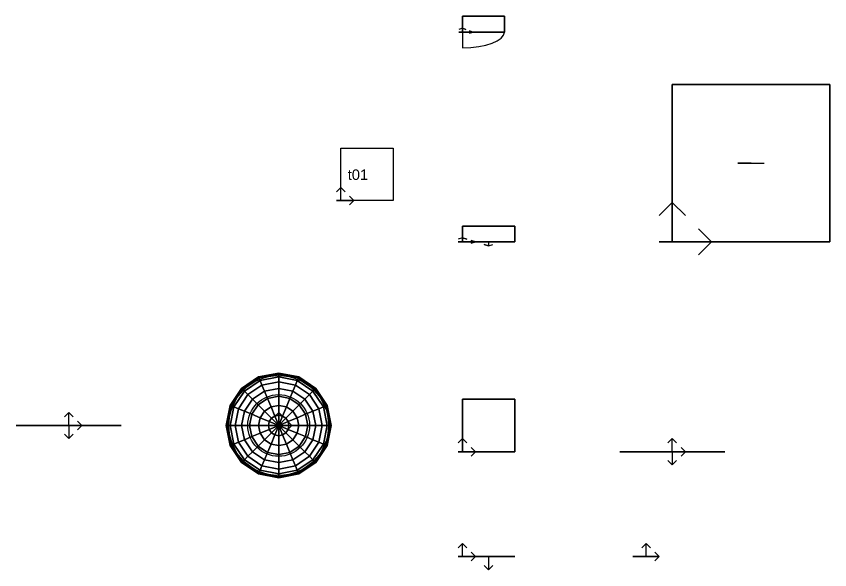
# Model space of a CAD drawing. Header units: millimetres. Extents: x -9.5 to 7, y -13 to 8.3.
# Drawn here: x -8.5 to 7, y -2.25 to 8.3 of the extents above; entities that cross this region are included whole.
import ezdxf
from ezdxf.enums import TextEntityAlignment as Align

# ---------------------------------------------------------------- set-up
doc = ezdxf.new("R2010")
doc.units = ezdxf.units.MM
for name, color, linetype in [('3D', 7, 'Continuous'), ('meshes', 2, 'Continuous'), ('vectors', 7, 'Continuous')]:
    doc.layers.add(name, color=color, linetype=linetype)
doc.styles.get("Standard").update_dxf_attribs({"font": 'arial.ttf'})

# ---------------------------------------------------------------- blocks, each defined once
blk = doc.blocks.new('a-box')
blk.add_lwpolyline([(0, 0), (0, 1), (1, 1), (1, 0)], close=True)
at = {"layer": 'meshes'}
for points in [[(1, 0), (0, 0), (0, 1), (1, 1)], [(1, 0, 1), (0, 0, 1), (0, 1, 1), (1, 1, 1)], [(0, 0), (0, 1), (0, 1, 1), (0, 0, 1)], [(0, 1), (1, 1), (1, 1, 1), (0, 1, 1)], [(1, 1), (1, 0), (1, 0, 1), (1, 1, 1)], [(1, 0), (0, 0), (0, 0, 1), (1, 0, 1)]]:
    blk.add_3dface(points, dxfattribs=at)
at = {"layer": 'vectors', "color": 3, "extrusion": (1.22465e-16, -4.74705e-15, -1)}
blk.add_lwpolyline([(0, 0), (0, 0.25), (-0.083, 0.167), (0, 0.25), (0.083, 0.167)], dxfattribs=at)
at = {"layer": 'vectors', "color": 5, "extrusion": (0, -1, 6.12323e-17)}
blk.add_lwpolyline([(0, 0), (0, 0.25), (-0.083, 0.167), (0, 0.25), (0.083, 0.167)], dxfattribs=at)
at = {"layer": 'vectors', "color": 1, "extrusion": (0, -1.22465e-16, -1)}
blk.add_lwpolyline([(0, 0), (-0.25, 0), (-0.167, -0.083), (-0.25, 0), (-0.167, 0.083)], dxfattribs=at)
at = {"flags": 1}
for tag, p in [('segments-height', (1.256, 0.689)), ('segments-depth', (1.256, 0.389)), ('segments-width', (1.256, 0.089))]:
    blk.add_attdef(tag, p, '', height=0.2, dxfattribs=at)
blk = doc.blocks.new('a-sphere')
blk.add_line((0, 0), (0, 0, 2))
for centre, radius in [((0, 0, 0.691), 0.951), ((0, 0, 1.309), 0.951), ((0, 0, 0.191), 0.588), ((0, 0, 1.809), 0.588)]:
    blk.add_circle(centre, radius)
at = {"extrusion": (1, 0, 0)}
blk.add_arc((0, 1), 1, 270, 90, dxfattribs=at)
at = {"extrusion": (0, 1, 0)}
blk.add_arc((0, 1), 1, 270, 90, dxfattribs=at)
at = {"extrusion": (-1, 0, 0)}
blk.add_arc((0, 1), 1, 270, 90, dxfattribs=at)
at = {"extrusion": (0, -1, 0)}
blk.add_arc((0, 1), 1, 270, 90, dxfattribs=at)
at = {"layer": 'meshes'}
for points in [[(0, 0.981, 1.195), (0, 1, 1), (-0.383, 0.924, 1), (-0.375, 0.906, 1.195)], [(0, 1, 1), (0, 0.981, 0.805), (-0.375, 0.906, 0.805), (-0.383, 0.924, 1)], [(0, 0.924, 1.383), (0, 0.981, 1.195), (-0.375, 0.906, 1.195), (-0.354, 0.854, 1.383)], [(0, 0.981, 0.805), (0, 0.924, 0.617), (-0.354, 0.854, 0.617), (-0.375, 0.906, 0.805)], [(0.375, 0.906, 1.195), (0.383, 0.924, 1), (0, 1, 1), (0, 0.981, 1.195)], [(0.383, 0.924, 1), (0.375, 0.906, 0.805), (0, 0.981, 0.805), (0, 1, 1)], [(0.354, 0.854, 1.383), (0.375, 0.906, 1.195), (0, 0.981, 1.195), (0, 0.924, 1.383)], [(0.375, 0.906, 0.805), (0.354, 0.854, 0.617), (0, 0.924, 0.617), (0, 0.981, 0.805)], [(-0.375, 0.906, 1.195), (-0.383, 0.924, 1), (-0.707, 0.707, 1), (-0.694, 0.694, 1.195)], [(-0.383, 0.924, 1), (-0.375, 0.906, 0.805), (-0.694, 0.694, 0.805), (-0.707, 0.707, 1)], [(-0.354, 0.854, 1.383), (-0.375, 0.906, 1.195), (-0.694, 0.694, 1.195), (-0.653, 0.653, 1.383)], [(-0.375, 0.906, 0.805), (-0.354, 0.854, 0.617), (-0.653, 0.653, 0.617), (-0.694, 0.694, 0.805)], [(-0.318, 0.768, 1.556), (-0.354, 0.854, 1.383), (-0.653, 0.653, 1.383), (-0.588, 0.588, 1.556)], [(-0.354, 0.854, 0.617), (-0.318, 0.768, 0.444), (-0.588, 0.588, 0.444), (-0.653, 0.653, 0.617)], [(0, 0.831, 1.556), (0, 0.924, 1.383), (-0.354, 0.854, 1.383), (-0.318, 0.768, 1.556)], [(0, 0.924, 0.617), (0, 0.831, 0.444), (-0.318, 0.768, 0.444), (-0.354, 0.854, 0.617)], [(0, 0.707, 1.707), (0, 0.831, 1.556), (-0.318, 0.768, 1.556), (-0.271, 0.653, 1.707)], [(0, 0.831, 0.444), (0, 0.707, 0.293), (-0.271, 0.653, 0.293), (-0.318, 0.768, 0.444)], [(0.318, 0.768, 1.556), (0.354, 0.854, 1.383), (0, 0.924, 1.383), (0, 0.831, 1.556)], [(0.354, 0.854, 0.617), (0.318, 0.768, 0.444), (0, 0.831, 0.444), (0, 0.924, 0.617)], [(0.271, 0.653, 1.707), (0.318, 0.768, 1.556), (0, 0.831, 1.556), (0, 0.707, 1.707)], [(0.318, 0.768, 0.444), (0.271, 0.653, 0.293), (0, 0.707, 0.293), (0, 0.831, 0.444)], [(0.588, 0.588, 1.556), (0.653, 0.653, 1.383), (0.354, 0.854, 1.383), (0.318, 0.768, 1.556)], [(0.653, 0.653, 0.617), (0.588, 0.588, 0.444), (0.318, 0.768, 0.444), (0.354, 0.854, 0.617)], [(0.653, 0.653, 1.383), (0.694, 0.694, 1.195), (0.375, 0.906, 1.195), (0.354, 0.854, 1.383)], [(0.694, 0.694, 0.805), (0.653, 0.653, 0.617), (0.354, 0.854, 0.617), (0.375, 0.906, 0.805)], [(0.694, 0.694, 1.195), (0.707, 0.707, 1), (0.383, 0.924, 1), (0.375, 0.906, 1.195)], [(0.707, 0.707, 1), (0.694, 0.694, 0.805), (0.375, 0.906, 0.805), (0.383, 0.924, 1)], [(-0.694, 0.694, 1.195), (-0.707, 0.707, 1), (-0.924, 0.383, 1), (-0.906, 0.375, 1.195)], [(-0.707, 0.707, 1), (-0.694, 0.694, 0.805), (-0.906, 0.375, 0.805), (-0.924, 0.383, 1)], [(-0.653, 0.653, 1.383), (-0.694, 0.694, 1.195), (-0.906, 0.375, 1.195), (-0.854, 0.354, 1.383)], [(-0.694, 0.694, 0.805), (-0.653, 0.653, 0.617), (-0.854, 0.354, 0.617), (-0.906, 0.375, 0.805)], [(-0.588, 0.588, 1.556), (-0.653, 0.653, 1.383), (-0.854, 0.354, 1.383), (-0.768, 0.318, 1.556)], [(-0.653, 0.653, 0.617), (-0.588, 0.588, 0.444), (-0.768, 0.318, 0.444), (-0.854, 0.354, 0.617)], [(-0.271, 0.653, 1.707), (-0.318, 0.768, 1.556), (-0.588, 0.588, 1.556), (-0.5, 0.5, 1.707)], [(-0.318, 0.768, 0.444), (-0.271, 0.653, 0.293), (-0.5, 0.5, 0.293), (-0.588, 0.588, 0.444)], [(-0.213, 0.513, 1.831), (-0.271, 0.653, 1.707), (-0.5, 0.5, 1.707), (-0.393, 0.393, 1.831)], [(-0.271, 0.653, 0.293), (-0.213, 0.513, 0.169), (-0.393, 0.393, 0.169), (-0.5, 0.5, 0.293)], [(0, 0.556, 1.831), (0, 0.707, 1.707), (-0.271, 0.653, 1.707), (-0.213, 0.513, 1.831)], [(0, 0.707, 0.293), (0, 0.556, 0.169), (-0.213, 0.513, 0.169), (-0.271, 0.653, 0.293)], [(0.213, 0.513, 1.831), (0.271, 0.653, 1.707), (0, 0.707, 1.707), (0, 0.556, 1.831)], [(0.271, 0.653, 0.293), (0.213, 0.513, 0.169), (0, 0.556, 0.169), (0, 0.707, 0.293)], [(0.393, 0.393, 1.831), (0.5, 0.5, 1.707), (0.271, 0.653, 1.707), (0.213, 0.513, 1.831)], [(0.5, 0.5, 0.293), (0.393, 0.393, 0.169), (0.213, 0.513, 0.169), (0.271, 0.653, 0.293)], [(0.5, 0.5, 1.707), (0.588, 0.588, 1.556), (0.318, 0.768, 1.556), (0.271, 0.653, 1.707)], [(0.588, 0.588, 0.444), (0.5, 0.5, 0.293), (0.271, 0.653, 0.293), (0.318, 0.768, 0.444)], [(0.768, 0.318, 1.556), (0.854, 0.354, 1.383), (0.653, 0.653, 1.383), (0.588, 0.588, 1.556)], [(0.854, 0.354, 0.617), (0.768, 0.318, 0.444), (0.588, 0.588, 0.444), (0.653, 0.653, 0.617)], [(0.854, 0.354, 1.383), (0.906, 0.375, 1.195), (0.694, 0.694, 1.195), (0.653, 0.653, 1.383)], [(0.906, 0.375, 0.805), (0.854, 0.354, 0.617), (0.653, 0.653, 0.617), (0.694, 0.694, 0.805)], [(0.906, 0.375, 1.195), (0.924, 0.383, 1), (0.707, 0.707, 1), (0.694, 0.694, 1.195)], [(0.924, 0.383, 1), (0.906, 0.375, 0.805), (0.694, 0.694, 0.805), (0.707, 0.707, 1)], [(-0.5, 0.5, 1.707), (-0.588, 0.588, 1.556), (-0.768, 0.318, 1.556), (-0.653, 0.271, 1.707)], [(-0.588, 0.588, 0.444), (-0.5, 0.5, 0.293), (-0.653, 0.271, 0.293), (-0.768, 0.318, 0.444)], [(-0.393, 0.393, 1.831), (-0.5, 0.5, 1.707), (-0.653, 0.271, 1.707), (-0.513, 0.213, 1.831)], [(-0.5, 0.5, 0.293), (-0.393, 0.393, 0.169), (-0.513, 0.213, 0.169), (-0.653, 0.271, 0.293)], [(-0.146, 0.354, 1.924), (-0.213, 0.513, 1.831), (-0.393, 0.393, 1.831), (-0.271, 0.271, 1.924)], [(-0.213, 0.513, 0.169), (-0.146, 0.354, 0.076), (-0.271, 0.271, 0.076), (-0.393, 0.393, 0.169)], [(0, 0.383, 1.924), (0, 0.556, 1.831), (-0.213, 0.513, 1.831), (-0.146, 0.354, 1.924)], [(0, 0.556, 0.169), (0, 0.383, 0.076), (-0.146, 0.354, 0.076), (-0.213, 0.513, 0.169)], [(0.146, 0.354, 1.924), (0.213, 0.513, 1.831), (0, 0.556, 1.831), (0, 0.383, 1.924)], [(0.213, 0.513, 0.169), (0.146, 0.354, 0.076), (0, 0.383, 0.076), (0, 0.556, 0.169)], [(0.271, 0.271, 1.924), (0.393, 0.393, 1.831), (0.213, 0.513, 1.831), (0.146, 0.354, 1.924)], [(0.393, 0.393, 0.169), (0.271, 0.271, 0.076), (0.146, 0.354, 0.076), (0.213, 0.513, 0.169)], [(0.513, 0.213, 1.831), (0.653, 0.271, 1.707), (0.5, 0.5, 1.707), (0.393, 0.393, 1.831)], [(0.653, 0.271, 0.293), (0.513, 0.213, 0.169), (0.393, 0.393, 0.169), (0.5, 0.5, 0.293)], [(0.653, 0.271, 1.707), (0.768, 0.318, 1.556), (0.588, 0.588, 1.556), (0.5, 0.5, 1.707)], [(0.768, 0.318, 0.444), (0.653, 0.271, 0.293), (0.5, 0.5, 0.293), (0.588, 0.588, 0.444)], [(-0.906, 0.375, 1.195), (-0.924, 0.383, 1), (-1, 0, 1), (-0.981, 0, 1.195)], [(-0.924, 0.383, 1), (-0.906, 0.375, 0.805), (-0.981, 0, 0.805), (-1, 0, 1)], [(-0.854, 0.354, 1.383), (-0.906, 0.375, 1.195), (-0.981, 0, 1.195), (-0.924, 0, 1.383)], [(-0.906, 0.375, 0.805), (-0.854, 0.354, 0.617), (-0.924, 0, 0.617), (-0.981, 0, 0.805)], [(-0.768, 0.318, 1.556), (-0.854, 0.354, 1.383), (-0.924, 0, 1.383), (-0.831, 0, 1.556)], [(-0.854, 0.354, 0.617), (-0.768, 0.318, 0.444), (-0.831, 0, 0.444), (-0.924, 0, 0.617)], [(-0.653, 0.271, 1.707), (-0.768, 0.318, 1.556), (-0.831, 0, 1.556), (-0.707, 0, 1.707)], [(-0.768, 0.318, 0.444), (-0.653, 0.271, 0.293), (-0.707, 0, 0.293), (-0.831, 0, 0.444)], [(-0.271, 0.271, 1.924), (-0.393, 0.393, 1.831), (-0.513, 0.213, 1.831), (-0.354, 0.146, 1.924)], [(-0.393, 0.393, 0.169), (-0.271, 0.271, 0.076), (-0.354, 0.146, 0.076), (-0.513, 0.213, 0.169)], [(-0.075, 0.18, 1.981), (-0.146, 0.354, 1.924), (-0.271, 0.271, 1.924), (-0.138, 0.138, 1.981)], [(-0.146, 0.354, 0.076), (-0.075, 0.18, 0.019), (-0.138, 0.138, 0.019), (-0.271, 0.271, 0.076)], [(0, 0.195, 1.981), (0, 0.383, 1.924), (-0.146, 0.354, 1.924), (-0.075, 0.18, 1.981)], [(0, 0.383, 0.076), (0, 0.195, 0.019), (-0.075, 0.18, 0.019), (-0.146, 0.354, 0.076)], [(0.075, 0.18, 1.981), (0.146, 0.354, 1.924), (0, 0.383, 1.924), (0, 0.195, 1.981)], [(0.146, 0.354, 0.076), (0.075, 0.18, 0.019), (0, 0.195, 0.019), (0, 0.383, 0.076)], [(0.138, 0.138, 1.981), (0.271, 0.271, 1.924), (0.146, 0.354, 1.924), (0.075, 0.18, 1.981)], [(0.271, 0.271, 0.076), (0.138, 0.138, 0.019), (0.075, 0.18, 0.019), (0.146, 0.354, 0.076)], [(0.354, 0.146, 1.924), (0.513, 0.213, 1.831), (0.393, 0.393, 1.831), (0.271, 0.271, 1.924)], [(0.513, 0.213, 0.169), (0.354, 0.146, 0.076), (0.271, 0.271, 0.076), (0.393, 0.393, 0.169)], [(0.707, 0, 1.707), (0.831, 0, 1.556), (0.768, 0.318, 1.556), (0.653, 0.271, 1.707)], [(0.831, 0, 0.444), (0.707, 0, 0.293), (0.653, 0.271, 0.293), (0.768, 0.318, 0.444)], [(0.831, 0, 1.556), (0.924, 0, 1.383), (0.854, 0.354, 1.383), (0.768, 0.318, 1.556)], [(0.924, 0, 0.617), (0.831, 0, 0.444), (0.768, 0.318, 0.444), (0.854, 0.354, 0.617)], [(0.924, 0, 1.383), (0.981, 0, 1.195), (0.906, 0.375, 1.195), (0.854, 0.354, 1.383)], [(0.981, 0, 0.805), (0.924, 0, 0.617), (0.854, 0.354, 0.617), (0.906, 0.375, 0.805)], [(0.981, 0, 1.195), (1, 0, 1), (0.924, 0.383, 1), (0.906, 0.375, 1.195)], [(1, 0, 1), (0.981, 0, 0.805), (0.906, 0.375, 0.805), (0.924, 0.383, 1)], [(-0.513, 0.213, 1.831), (-0.653, 0.271, 1.707), (-0.707, 0, 1.707), (-0.556, 0, 1.831)], [(-0.653, 0.271, 0.293), (-0.513, 0.213, 0.169), (-0.556, 0, 0.169), (-0.707, 0, 0.293)], [(-0.354, 0.146, 1.924), (-0.513, 0.213, 1.831), (-0.556, 0, 1.831), (-0.383, 0, 1.924)], [(-0.513, 0.213, 0.169), (-0.354, 0.146, 0.076), (-0.383, 0, 0.076), (-0.556, 0, 0.169)], [(-0.138, 0.138, 1.981), (-0.271, 0.271, 1.924), (-0.354, 0.146, 1.924), (-0.18, 0.075, 1.981)], [(-0.271, 0.271, 0.076), (-0.138, 0.138, 0.019), (-0.18, 0.075, 0.019), (-0.354, 0.146, 0.076)], [(0, 0, 2), (-0.075, 0.18, 1.981), (-0.138, 0.138, 1.981), (0, 0, 2)], [(-0.075, 0.18, 0.019), (0, 0), (0, 0), (-0.138, 0.138, 0.019)], [(0, 0, 2), (0, 0.195, 1.981), (-0.075, 0.18, 1.981), (0, 0, 2)], [(0, 0.195, 0.019), (0, 0), (0, 0), (-0.075, 0.18, 0.019)], [(0, 0, 2), (0.075, 0.18, 1.981), (0, 0.195, 1.981), (0, 0, 2)], [(0.075, 0.18, 0.019), (0, 0), (0, 0), (0, 0.195, 0.019)], [(0, 0, 2), (0.138, 0.138, 1.981), (0.075, 0.18, 1.981), (0, 0, 2)], [(0.138, 0.138, 0.019), (0, 0), (0, 0), (0.075, 0.18, 0.019)], [(0.18, 0.075, 1.981), (0.354, 0.146, 1.924), (0.271, 0.271, 1.924), (0.138, 0.138, 1.981)], [(0.354, 0.146, 0.076), (0.18, 0.075, 0.019), (0.138, 0.138, 0.019), (0.271, 0.271, 0.076)], [(0.383, 0, 1.924), (0.556, 0, 1.831), (0.513, 0.213, 1.831), (0.354, 0.146, 1.924)], [(0.556, 0, 0.169), (0.383, 0, 0.076), (0.354, 0.146, 0.076), (0.513, 0.213, 0.169)], [(0.556, 0, 1.831), (0.707, 0, 1.707), (0.653, 0.271, 1.707), (0.513, 0.213, 1.831)], [(0.707, 0, 0.293), (0.556, 0, 0.169), (0.513, 0.213, 0.169), (0.653, 0.271, 0.293)], [(-0.981, 0, 1.195), (-1, 0, 1), (-0.924, -0.383, 1), (-0.906, -0.375, 1.195)], [(-1, 0, 1), (-0.981, 0, 0.805), (-0.906, -0.375, 0.805), (-0.924, -0.383, 1)], [(-0.924, 0, 1.383), (-0.981, 0, 1.195), (-0.906, -0.375, 1.195), (-0.854, -0.354, 1.383)], [(-0.981, 0, 0.805), (-0.924, 0, 0.617), (-0.854, -0.354, 0.617), (-0.906, -0.375, 0.805)], [(-0.831, 0, 1.556), (-0.924, 0, 1.383), (-0.854, -0.354, 1.383), (-0.768, -0.318, 1.556)], [(-0.924, 0, 0.617), (-0.831, 0, 0.444), (-0.768, -0.318, 0.444), (-0.854, -0.354, 0.617)], [(-0.707, 0, 1.707), (-0.831, 0, 1.556), (-0.768, -0.318, 1.556), (-0.653, -0.271, 1.707)], [(-0.831, 0, 0.444), (-0.707, 0, 0.293), (-0.653, -0.271, 0.293), (-0.768, -0.318, 0.444)], [(-0.556, 0, 1.831), (-0.707, 0, 1.707), (-0.653, -0.271, 1.707), (-0.513, -0.213, 1.831)], [(-0.707, 0, 0.293), (-0.556, 0, 0.169), (-0.513, -0.213, 0.169), (-0.653, -0.271, 0.293)], [(-0.383, 0, 1.924), (-0.556, 0, 1.831), (-0.513, -0.213, 1.831), (-0.354, -0.146, 1.924)], [(-0.556, 0, 0.169), (-0.383, 0, 0.076), (-0.354, -0.146, 0.076), (-0.513, -0.213, 0.169)], [(-0.18, 0.075, 1.981), (-0.354, 0.146, 1.924), (-0.383, 0, 1.924), (-0.195, 0, 1.981)], [(-0.354, 0.146, 0.076), (-0.18, 0.075, 0.019), (-0.195, 0, 0.019), (-0.383, 0, 0.076)], [(-0.195, 0, 1.981), (-0.383, 0, 1.924), (-0.354, -0.146, 1.924), (-0.18, -0.075, 1.981)], [(-0.383, 0, 0.076), (-0.195, 0, 0.019), (-0.18, -0.075, 0.019), (-0.354, -0.146, 0.076)], [(0, 0, 2), (-0.18, 0.075, 1.981), (-0.195, 0, 1.981), (0, 0, 2)], [(-0.18, 0.075, 0.019), (0, 0), (0, 0), (-0.195, 0, 0.019)], [(0, 0, 2), (-0.195, 0, 1.981), (-0.18, -0.075, 1.981), (0, 0, 2)], [(-0.195, 0, 0.019), (0, 0), (0, 0), (-0.18, -0.075, 0.019)], [(0, 0, 2), (-0.138, 0.138, 1.981), (-0.18, 0.075, 1.981), (0, 0, 2)], [(-0.138, 0.138, 0.019), (0, 0), (0, 0), (-0.18, 0.075, 0.019)], [(0, 0, 2), (-0.18, -0.075, 1.981), (-0.138, -0.138, 1.981), (0, 0, 2)], [(-0.18, -0.075, 0.019), (0, 0), (0, 0), (-0.138, -0.138, 0.019)], [(0, 0, 2), (-0.138, -0.138, 1.981), (-0.075, -0.18, 1.981), (0, 0, 2)], [(-0.138, -0.138, 0.019), (0, 0), (0, 0), (-0.075, -0.18, 0.019)], [(0, 0, 2), (-0.075, -0.18, 1.981), (0, -0.195, 1.981), (0, 0, 2)], [(-0.075, -0.18, 0.019), (0, 0), (0, 0), (0, -0.195, 0.019)], [(0, 0, 2), (0.18, 0.075, 1.981), (0.138, 0.138, 1.981), (0, 0, 2)], [(0.18, 0.075, 0.019), (0, 0), (0, 0), (0.138, 0.138, 0.019)], [(0, 0, 2), (0.195, 0, 1.981), (0.18, 0.075, 1.981), (0, 0, 2)], [(0.195, 0, 0.019), (0, 0), (0, 0), (0.18, 0.075, 0.019)], [(0, 0, 2), (0, -0.195, 1.981), (0.075, -0.18, 1.981), (0, 0, 2)], [(0, -0.195, 0.019), (0, 0), (0, 0), (0.075, -0.18, 0.019)], [(0, 0, 2), (0.075, -0.18, 1.981), (0.138, -0.138, 1.981), (0, 0, 2)], [(0.075, -0.18, 0.019), (0, 0), (0, 0), (0.138, -0.138, 0.019)], [(0, 0, 2), (0.138, -0.138, 1.981), (0.18, -0.075, 1.981), (0, 0, 2)], [(0.138, -0.138, 0.019), (0, 0), (0, 0), (0.18, -0.075, 0.019)], [(0, 0, 2), (0.18, -0.075, 1.981), (0.195, 0, 1.981), (0, 0, 2)], [(0.18, -0.075, 0.019), (0, 0), (0, 0), (0.195, 0, 0.019)], [(0.195, 0, 1.981), (0.383, 0, 1.924), (0.354, 0.146, 1.924), (0.18, 0.075, 1.981)], [(0.383, 0, 0.076), (0.195, 0, 0.019), (0.18, 0.075, 0.019), (0.354, 0.146, 0.076)], [(0.18, -0.075, 1.981), (0.354, -0.146, 1.924), (0.383, 0, 1.924), (0.195, 0, 1.981)], [(0.354, -0.146, 0.076), (0.18, -0.075, 0.019), (0.195, 0, 0.019), (0.383, 0, 0.076)], [(0.354, -0.146, 1.924), (0.513, -0.213, 1.831), (0.556, 0, 1.831), (0.383, 0, 1.924)], [(0.513, -0.213, 0.169), (0.354, -0.146, 0.076), (0.383, 0, 0.076), (0.556, 0, 0.169)], [(0.513, -0.213, 1.831), (0.653, -0.271, 1.707), (0.707, 0, 1.707), (0.556, 0, 1.831)], [(0.653, -0.271, 0.293), (0.513, -0.213, 0.169), (0.556, 0, 0.169), (0.707, 0, 0.293)], [(0.653, -0.271, 1.707), (0.768, -0.318, 1.556), (0.831, 0, 1.556), (0.707, 0, 1.707)], [(0.768, -0.318, 0.444), (0.653, -0.271, 0.293), (0.707, 0, 0.293), (0.831, 0, 0.444)], [(0.768, -0.318, 1.556), (0.854, -0.354, 1.383), (0.924, 0, 1.383), (0.831, 0, 1.556)], [(0.854, -0.354, 0.617), (0.768, -0.318, 0.444), (0.831, 0, 0.444), (0.924, 0, 0.617)], [(0.854, -0.354, 1.383), (0.906, -0.375, 1.195), (0.981, 0, 1.195), (0.924, 0, 1.383)], [(0.906, -0.375, 0.805), (0.854, -0.354, 0.617), (0.924, 0, 0.617), (0.981, 0, 0.805)], [(0.906, -0.375, 1.195), (0.924, -0.383, 1), (1, 0, 1), (0.981, 0, 1.195)], [(0.924, -0.383, 1), (0.906, -0.375, 0.805), (0.981, 0, 0.805), (1, 0, 1)], [(-0.354, -0.146, 1.924), (-0.513, -0.213, 1.831), (-0.393, -0.393, 1.831), (-0.271, -0.271, 1.924)], [(-0.513, -0.213, 0.169), (-0.354, -0.146, 0.076), (-0.271, -0.271, 0.076), (-0.393, -0.393, 0.169)], [(-0.18, -0.075, 1.981), (-0.354, -0.146, 1.924), (-0.271, -0.271, 1.924), (-0.138, -0.138, 1.981)], [(-0.354, -0.146, 0.076), (-0.18, -0.075, 0.019), (-0.138, -0.138, 0.019), (-0.271, -0.271, 0.076)], [(-0.138, -0.138, 1.981), (-0.271, -0.271, 1.924), (-0.146, -0.354, 1.924), (-0.075, -0.18, 1.981)], [(-0.271, -0.271, 0.076), (-0.138, -0.138, 0.019), (-0.075, -0.18, 0.019), (-0.146, -0.354, 0.076)], [(0.075, -0.18, 1.981), (0.146, -0.354, 1.924), (0.271, -0.271, 1.924), (0.138, -0.138, 1.981)], [(0.146, -0.354, 0.076), (0.075, -0.18, 0.019), (0.138, -0.138, 0.019), (0.271, -0.271, 0.076)], [(0.138, -0.138, 1.981), (0.271, -0.271, 1.924), (0.354, -0.146, 1.924), (0.18, -0.075, 1.981)], [(0.271, -0.271, 0.076), (0.138, -0.138, 0.019), (0.18, -0.075, 0.019), (0.354, -0.146, 0.076)], [(0.271, -0.271, 1.924), (0.393, -0.393, 1.831), (0.513, -0.213, 1.831), (0.354, -0.146, 1.924)], [(0.393, -0.393, 0.169), (0.271, -0.271, 0.076), (0.354, -0.146, 0.076), (0.513, -0.213, 0.169)], [(-0.653, -0.271, 1.707), (-0.768, -0.318, 1.556), (-0.588, -0.588, 1.556), (-0.5, -0.5, 1.707)], [(-0.768, -0.318, 0.444), (-0.653, -0.271, 0.293), (-0.5, -0.5, 0.293), (-0.588, -0.588, 0.444)], [(-0.513, -0.213, 1.831), (-0.653, -0.271, 1.707), (-0.5, -0.5, 1.707), (-0.393, -0.393, 1.831)], [(-0.653, -0.271, 0.293), (-0.513, -0.213, 0.169), (-0.393, -0.393, 0.169), (-0.5, -0.5, 0.293)], [(-0.271, -0.271, 1.924), (-0.393, -0.393, 1.831), (-0.213, -0.513, 1.831), (-0.146, -0.354, 1.924)], [(-0.393, -0.393, 0.169), (-0.271, -0.271, 0.076), (-0.146, -0.354, 0.076), (-0.213, -0.513, 0.169)], [(-0.075, -0.18, 1.981), (-0.146, -0.354, 1.924), (0, -0.383, 1.924), (0, -0.195, 1.981)], [(-0.146, -0.354, 0.076), (-0.075, -0.18, 0.019), (0, -0.195, 0.019), (0, -0.383, 0.076)], [(0, -0.195, 1.981), (0, -0.383, 1.924), (0.146, -0.354, 1.924), (0.075, -0.18, 1.981)], [(0, -0.383, 0.076), (0, -0.195, 0.019), (0.075, -0.18, 0.019), (0.146, -0.354, 0.076)], [(0.146, -0.354, 1.924), (0.213, -0.513, 1.831), (0.393, -0.393, 1.831), (0.271, -0.271, 1.924)], [(0.213, -0.513, 0.169), (0.146, -0.354, 0.076), (0.271, -0.271, 0.076), (0.393, -0.393, 0.169)], [(0.393, -0.393, 1.831), (0.5, -0.5, 1.707), (0.653, -0.271, 1.707), (0.513, -0.213, 1.831)], [(0.5, -0.5, 0.293), (0.393, -0.393, 0.169), (0.513, -0.213, 0.169), (0.653, -0.271, 0.293)], [(0.5, -0.5, 1.707), (0.588, -0.588, 1.556), (0.768, -0.318, 1.556), (0.653, -0.271, 1.707)], [(0.588, -0.588, 0.444), (0.5, -0.5, 0.293), (0.653, -0.271, 0.293), (0.768, -0.318, 0.444)], [(-0.906, -0.375, 1.195), (-0.924, -0.383, 1), (-0.707, -0.707, 1), (-0.694, -0.694, 1.195)], [(-0.924, -0.383, 1), (-0.906, -0.375, 0.805), (-0.694, -0.694, 0.805), (-0.707, -0.707, 1)], [(-0.854, -0.354, 1.383), (-0.906, -0.375, 1.195), (-0.694, -0.694, 1.195), (-0.653, -0.653, 1.383)], [(-0.906, -0.375, 0.805), (-0.854, -0.354, 0.617), (-0.653, -0.653, 0.617), (-0.694, -0.694, 0.805)], [(-0.768, -0.318, 1.556), (-0.854, -0.354, 1.383), (-0.653, -0.653, 1.383), (-0.588, -0.588, 1.556)], [(-0.854, -0.354, 0.617), (-0.768, -0.318, 0.444), (-0.588, -0.588, 0.444), (-0.653, -0.653, 0.617)], [(-0.393, -0.393, 1.831), (-0.5, -0.5, 1.707), (-0.271, -0.653, 1.707), (-0.213, -0.513, 1.831)], [(-0.5, -0.5, 0.293), (-0.393, -0.393, 0.169), (-0.213, -0.513, 0.169), (-0.271, -0.653, 0.293)], [(-0.146, -0.354, 1.924), (-0.213, -0.513, 1.831), (0, -0.556, 1.831), (0, -0.383, 1.924)], [(-0.213, -0.513, 0.169), (-0.146, -0.354, 0.076), (0, -0.383, 0.076), (0, -0.556, 0.169)], [(0, -0.383, 1.924), (0, -0.556, 1.831), (0.213, -0.513, 1.831), (0.146, -0.354, 1.924)], [(0, -0.556, 0.169), (0, -0.383, 0.076), (0.146, -0.354, 0.076), (0.213, -0.513, 0.169)], [(0.213, -0.513, 1.831), (0.271, -0.653, 1.707), (0.5, -0.5, 1.707), (0.393, -0.393, 1.831)], [(0.271, -0.653, 0.293), (0.213, -0.513, 0.169), (0.393, -0.393, 0.169), (0.5, -0.5, 0.293)], [(0.588, -0.588, 1.556), (0.653, -0.653, 1.383), (0.854, -0.354, 1.383), (0.768, -0.318, 1.556)], [(0.653, -0.653, 0.617), (0.588, -0.588, 0.444), (0.768, -0.318, 0.444), (0.854, -0.354, 0.617)], [(0.653, -0.653, 1.383), (0.694, -0.694, 1.195), (0.906, -0.375, 1.195), (0.854, -0.354, 1.383)], [(0.694, -0.694, 0.805), (0.653, -0.653, 0.617), (0.854, -0.354, 0.617), (0.906, -0.375, 0.805)], [(0.694, -0.694, 1.195), (0.707, -0.707, 1), (0.924, -0.383, 1), (0.906, -0.375, 1.195)], [(0.707, -0.707, 1), (0.694, -0.694, 0.805), (0.906, -0.375, 0.805), (0.924, -0.383, 1)], [(-0.588, -0.588, 1.556), (-0.653, -0.653, 1.383), (-0.354, -0.854, 1.383), (-0.318, -0.768, 1.556)], [(-0.653, -0.653, 0.617), (-0.588, -0.588, 0.444), (-0.318, -0.768, 0.444), (-0.354, -0.854, 0.617)], [(-0.5, -0.5, 1.707), (-0.588, -0.588, 1.556), (-0.318, -0.768, 1.556), (-0.271, -0.653, 1.707)], [(-0.588, -0.588, 0.444), (-0.5, -0.5, 0.293), (-0.271, -0.653, 0.293), (-0.318, -0.768, 0.444)], [(-0.213, -0.513, 1.831), (-0.271, -0.653, 1.707), (0, -0.707, 1.707), (0, -0.556, 1.831)], [(-0.271, -0.653, 0.293), (-0.213, -0.513, 0.169), (0, -0.556, 0.169), (0, -0.707, 0.293)], [(0, -0.556, 1.831), (0, -0.707, 1.707), (0.271, -0.653, 1.707), (0.213, -0.513, 1.831)], [(0, -0.707, 0.293), (0, -0.556, 0.169), (0.213, -0.513, 0.169), (0.271, -0.653, 0.293)], [(0.271, -0.653, 1.707), (0.318, -0.768, 1.556), (0.588, -0.588, 1.556), (0.5, -0.5, 1.707)], [(0.318, -0.768, 0.444), (0.271, -0.653, 0.293), (0.5, -0.5, 0.293), (0.588, -0.588, 0.444)], [(0.318, -0.768, 1.556), (0.354, -0.854, 1.383), (0.653, -0.653, 1.383), (0.588, -0.588, 1.556)], [(0.354, -0.854, 0.617), (0.318, -0.768, 0.444), (0.588, -0.588, 0.444), (0.653, -0.653, 0.617)], [(-0.694, -0.694, 1.195), (-0.707, -0.707, 1), (-0.383, -0.924, 1), (-0.375, -0.906, 1.195)], [(-0.707, -0.707, 1), (-0.694, -0.694, 0.805), (-0.375, -0.906, 0.805), (-0.383, -0.924, 1)], [(-0.653, -0.653, 1.383), (-0.694, -0.694, 1.195), (-0.375, -0.906, 1.195), (-0.354, -0.854, 1.383)], [(-0.694, -0.694, 0.805), (-0.653, -0.653, 0.617), (-0.354, -0.854, 0.617), (-0.375, -0.906, 0.805)], [(-0.318, -0.768, 1.556), (-0.354, -0.854, 1.383), (0, -0.924, 1.383), (0, -0.831, 1.556)], [(-0.354, -0.854, 0.617), (-0.318, -0.768, 0.444), (0, -0.831, 0.444), (0, -0.924, 0.617)], [(-0.271, -0.653, 1.707), (-0.318, -0.768, 1.556), (0, -0.831, 1.556), (0, -0.707, 1.707)], [(-0.318, -0.768, 0.444), (-0.271, -0.653, 0.293), (0, -0.707, 0.293), (0, -0.831, 0.444)], [(0, -0.707, 1.707), (0, -0.831, 1.556), (0.318, -0.768, 1.556), (0.271, -0.653, 1.707)], [(0, -0.831, 0.444), (0, -0.707, 0.293), (0.271, -0.653, 0.293), (0.318, -0.768, 0.444)], [(0, -0.831, 1.556), (0, -0.924, 1.383), (0.354, -0.854, 1.383), (0.318, -0.768, 1.556)], [(0, -0.924, 0.617), (0, -0.831, 0.444), (0.318, -0.768, 0.444), (0.354, -0.854, 0.617)], [(0.354, -0.854, 1.383), (0.375, -0.906, 1.195), (0.694, -0.694, 1.195), (0.653, -0.653, 1.383)], [(0.375, -0.906, 0.805), (0.354, -0.854, 0.617), (0.653, -0.653, 0.617), (0.694, -0.694, 0.805)], [(0.375, -0.906, 1.195), (0.383, -0.924, 1), (0.707, -0.707, 1), (0.694, -0.694, 1.195)], [(0.383, -0.924, 1), (0.375, -0.906, 0.805), (0.694, -0.694, 0.805), (0.707, -0.707, 1)], [(-0.375, -0.906, 1.195), (-0.383, -0.924, 1), (0, -1, 1), (0, -0.981, 1.195)], [(-0.383, -0.924, 1), (-0.375, -0.906, 0.805), (0, -0.981, 0.805), (0, -1, 1)], [(-0.354, -0.854, 1.383), (-0.375, -0.906, 1.195), (0, -0.981, 1.195), (0, -0.924, 1.383)], [(-0.375, -0.906, 0.805), (-0.354, -0.854, 0.617), (0, -0.924, 0.617), (0, -0.981, 0.805)], [(0, -0.924, 1.383), (0, -0.981, 1.195), (0.375, -0.906, 1.195), (0.354, -0.854, 1.383)], [(0, -0.981, 0.805), (0, -0.924, 0.617), (0.354, -0.854, 0.617), (0.375, -0.906, 0.805)], [(0, -0.981, 1.195), (0, -1, 1), (0.383, -0.924, 1), (0.375, -0.906, 1.195)], [(0, -1, 1), (0, -0.981, 0.805), (0.375, -0.906, 0.805), (0.383, -0.924, 1)]]:
    blk.add_3dface(points, dxfattribs=at)
at = {"layer": 'vectors', "color": 3, "extrusion": (1.22465e-16, -4.74705e-15, -1)}
blk.add_lwpolyline([(0, 0), (0, 0.25), (-0.083, 0.167), (0, 0.25), (0.083, 0.167)], dxfattribs=at)
at = {"layer": 'vectors', "color": 5, "extrusion": (0, -1, 6.12323e-17)}
blk.add_lwpolyline([(0, 0), (0, 0.25), (-0.083, 0.167), (0, 0.25), (0.083, 0.167)], dxfattribs=at)
at = {"layer": 'vectors', "color": 1, "extrusion": (0, -1.22465e-16, -1)}
blk.add_lwpolyline([(0, 0), (-0.25, 0), (-0.167, -0.083), (-0.25, 0), (-0.167, 0.083)], dxfattribs=at)
at = {"flags": 1}
for tag, p in [('phi-length', (0.853, 0.657)), ('phi-start', (0.853, 0.357)), ('segments-height', (0.853, 0.057)), ('segments-width', (0.853, -0.243)), ('theta-length', (0.853, -0.543)), ('theta-start', (0.853, -0.843))]:
    blk.add_attdef(tag, p, '', height=0.2, dxfattribs=at)
blk = doc.blocks.new('a-circle')
at = {"extrusion": (0, -1, 6.12323e-17)}
blk.add_circle((0, 0), 1, dxfattribs=at)
at = {"layer": 'meshes'}
for points in [[(0, 0), (0, 0), (-1, 0), (-0.924, 0, 0.383)], [(0, 0), (0, 0), (-0.924, 0, -0.383), (-1, 0)], [(0, 0), (0, 0), (-0.924, 0, 0.383), (-0.707, 0, 0.707)], [(0, 0), (0, 0), (-0.707, 0, -0.707), (-0.924, 0, -0.383)], [(0, 0), (0, 0), (-0.707, 0, 0.707), (-0.383, 0, 0.924)], [(0, 0), (0, 0), (-0.383, 0, -0.924), (-0.707, 0, -0.707)], [(0, 0), (0, 0), (-0.383, 0, 0.924), (0, 0, 1)], [(0, 0), (0, 0), (0, 0, -1), (-0.383, 0, -0.924)], [(0, 0), (0, 0), (0.924, 0, 0.383), (1, 0)], [(0, 0), (0, 0), (0.707, 0, 0.707), (0.924, 0, 0.383)], [(0, 0), (0, 0), (0.383, 0, 0.924), (0.707, 0, 0.707)], [(0, 0), (0, 0), (0, 0, 1), (0.383, 0, 0.924)], [(0, 0), (0, 0), (0.383, 0, -0.924), (0, 0, -1)], [(0, 0), (0, 0), (0.707, 0, -0.707), (0.383, 0, -0.924)], [(0, 0), (0, 0), (0.924, 0, -0.383), (0.707, 0, -0.707)], [(0, 0), (0, 0), (1, 0), (0.924, 0, -0.383)]]:
    blk.add_3dface(points, dxfattribs=at)
at = {"layer": 'vectors', "color": 3, "extrusion": (1.22465e-16, -4.74705e-15, -1)}
blk.add_lwpolyline([(0, 0), (0, 0.25), (-0.083, 0.167), (0, 0.25), (0.083, 0.167)], dxfattribs=at)
at = {"layer": 'vectors', "color": 5, "extrusion": (0, -1, 6.12323e-17)}
blk.add_lwpolyline([(0, 0), (0, 0.25), (-0.083, 0.167), (0, 0.25), (0.083, 0.167)], dxfattribs=at)
at = {"layer": 'vectors', "extrusion": (-1.22465e-16, 4.74705e-15, -1)}
blk.add_lwpolyline([(0, 0), (0, -0.25), (0.083, -0.167), (0, -0.25), (-0.083, -0.167)], dxfattribs=at)
at = {"layer": 'vectors', "color": 1, "extrusion": (0, -1.22465e-16, -1)}
blk.add_lwpolyline([(0, 0), (-0.25, 0), (-0.167, -0.083), (-0.25, 0), (-0.167, 0.083)], dxfattribs=at)
at = {"flags": 1}
for tag, p in [('segments', (0.67, 0.115)), ('theta-length', (0.67, -0.185)), ('theta-start', (0.67, -0.485))]:
    blk.add_attdef(tag, p, '', height=0.2, dxfattribs=at)
blk = doc.blocks.new('a-plane')
for p, q in [((0, 0), (1, 0)), ((1, 0, 1), (0, 0, 1)), ((0, 0, 1), (0, 0)), ((1, 0), (1, 0, 1))]:
    blk.add_line(p, q)
at = {"layer": 'meshes'}
blk.add_3dface([(1, 0), (0, 0), (0, 0, 1), (1, 0, 1)], dxfattribs=at)
at = {"layer": 'vectors', "color": 3, "extrusion": (1.22465e-16, -4.74705e-15, -1)}
blk.add_lwpolyline([(0, 0), (0, 0.25), (-0.083, 0.167), (0, 0.25), (0.083, 0.167)], dxfattribs=at)
at = {"layer": 'vectors', "color": 5, "extrusion": (0, -1, 6.12323e-17)}
blk.add_lwpolyline([(0, 0), (0, 0.25), (-0.083, 0.167), (0, 0.25), (0.083, 0.167)], dxfattribs=at)
at = {"layer": 'vectors', "color": 1, "extrusion": (0, -1.22465e-16, -1)}
blk.add_lwpolyline([(0, 0), (-0.25, 0), (-0.167, -0.083), (-0.25, 0), (-0.167, 0.083)], dxfattribs=at)
at = {"layer": 'vectors', "extrusion": (-1.22465e-16, 4.74705e-15, -1), "elevation": -0.5}
blk.add_lwpolyline([(-0.5, 0), (-0.5, -0.25), (-0.417, -0.167), (-0.5, -0.25), (-0.583, -0.167)], dxfattribs=at)
at = {"flags": 1}
for tag, p in [('segments-height', (1.256, 0.389)), ('segments-width', (1.256, 0.089))]:
    blk.add_attdef(tag, p, '', height=0.2, dxfattribs=at)
blk = doc.blocks.new('a-link')
at = {"extrusion": (0, -1, 6.12323e-17)}
blk.add_circle((0, 0), 1, dxfattribs=at)
at = {"layer": 'vectors', "color": 3, "extrusion": (1.22465e-16, -4.74705e-15, -1)}
blk.add_lwpolyline([(0, 0), (0, 0.25), (-0.083, 0.167), (0, 0.25), (0.083, 0.167)], dxfattribs=at)
at = {"layer": 'vectors', "color": 5, "extrusion": (0, -1, 6.12323e-17)}
blk.add_lwpolyline([(0, 0), (0, 0.25), (-0.083, 0.167), (0, 0.25), (0.083, 0.167)], dxfattribs=at)
at = {"layer": 'vectors', "extrusion": (-1.22465e-16, 4.74705e-15, -1)}
blk.add_lwpolyline([(0, 0), (0, -0.25), (0.083, -0.167), (0, -0.25), (-0.083, -0.167)], dxfattribs=at)
at = {"layer": 'vectors', "color": 1, "extrusion": (0, -1.22465e-16, -1)}
blk.add_lwpolyline([(0, 0), (-0.25, 0), (-0.167, -0.083), (-0.25, 0), (-0.167, 0.083)], dxfattribs=at)
at = {"flags": 1}
blk.add_attdef('tree', (0.67, 0.115), '', height=0.2, dxfattribs=at)
at = {"extrusion": (0, -1, 6.12323e-17)}
blk.add_attdef('title', text='', height=0.2, dxfattribs=at).set_placement((0, 0), align=Align.MIDDLE_CENTER)
blk = doc.blocks.new('a-slab')
at = {"elevation": -1}
blk.add_lwpolyline([(0, 0), (0, 1), (1, 1), (1, 0)], close=True, dxfattribs=at)
at = {"layer": 'meshes'}
for points in [[(1, 0, -1), (0, 0, -1), (0, 1, -1), (1, 1, -1)], [(1, 0), (0, 0), (0, 1), (1, 1)], [(0, 0, -1), (0, 1, -1), (0, 1), (0, 0)], [(0, 1, -1), (1, 1, -1), (1, 1), (0, 1)], [(1, 1, -1), (1, 0, -1), (1, 0), (1, 1)], [(1, 0, -1), (0, 0, -1), (0, 0), (1, 0)]]:
    blk.add_3dface(points, dxfattribs=at)
at = {"layer": 'vectors', "extrusion": (-1.22465e-16, -1, -4.56336e-15), "elevation": -0.5}
blk.add_lwpolyline([(0.5, 0), (0.5, 0.25), (0.4167, 0.1667), (0.5, 0.25), (0.5833, 0.1667)], dxfattribs=at)
at = {"layer": 'vectors', "color": 3, "extrusion": (1.22465e-16, -4.74705e-15, -1)}
blk.add_lwpolyline([(0, 0), (0, 0.25), (-0.0833, 0.1667), (0, 0.25), (0.0833, 0.1667)], dxfattribs=at)
at = {"layer": 'vectors', "color": 1, "extrusion": (0, -1.22465e-16, -1)}
blk.add_lwpolyline([(0, 0), (-0.25, 0), (-0.1667, -0.0833), (-0.25, 0), (-0.1667, 0.0833)], dxfattribs=at)
at = {"layer": 'vectors', "color": 5, "extrusion": (0, -1, 6.12323e-17)}
blk.add_lwpolyline([(0, 0), (0, 0.25), (-0.0833, 0.1667), (0, 0.25), (0.0833, 0.1667)], dxfattribs=at)
at = {"flags": 1}
for tag, p in [('floor', (0.1522, 1.0694)), ('ceiling', (0.1522, 1.0694, -1)), ('type', (1.4369, 0.6889, -1))]:
    blk.add_attdef(tag, p, '', height=0.2, dxfattribs=at)
blk = doc.blocks.new('a-door')
blk.add_lwpolyline([(0, 0), (0, 1), (1, 1), (1, 0)], close=True)
at = {"layer": 'meshes'}
for points in [[(1, 0), (0, 0), (0, 1), (1, 1)], [(1, 0, 1), (0, 0, 1), (0, 1, 1), (1, 1, 1)], [(0, 0), (0, 1), (0, 1, 1), (0, 0, 1)], [(0, 1), (1, 1), (1, 1, 1), (0, 1, 1)], [(1, 1), (1, 0), (1, 0, 1), (1, 1, 1)], [(1, 0), (0, 0), (0, 0, 1), (1, 0, 1)]]:
    blk.add_3dface(points, dxfattribs=at)
at = {"layer": 'vectors'}
blk.add_line((0, 0), (0, -1), dxfattribs=at)
at = {"layer": 'vectors', "color": 3, "extrusion": (1.22465e-16, -4.74705e-15, -1), "elevation": 0}
blk.add_lwpolyline([(0, 0), (0, 0.25), (-0.083, 0.167), (0, 0.25), (0.083, 0.167)], dxfattribs=at)
at = {"layer": 'vectors', "color": 5, "extrusion": (0, -1, 6.12323e-17)}
blk.add_lwpolyline([(0, 0), (0, 0.25), (-0.083, 0.167), (0, 0.25), (0.083, 0.167)], dxfattribs=at)
at = {"layer": 'vectors', "color": 1, "extrusion": (0, -1.22465e-16, -1)}
blk.add_lwpolyline([(0, 0), (-0.25, 0), (-0.167, -0.083), (-0.25, 0), (-0.167, 0.083)], dxfattribs=at)
at = {"layer": 'vectors'}
blk.add_arc((0, 0), 1, 270, 0, dxfattribs=at)
at = {"flags": 1}
for tag, p in [('type', (1.437, 0.689)), ('finishing', (1.406, 0.323, 0)), ('sliding', (1.406, 0.023, 0)), ('double', (1.406, -0.277, 0))]:
    blk.add_attdef(tag, p, '', height=0.2, dxfattribs=at)
blk = doc.blocks.new('a-wall')
at = {"elevation": 0}
blk.add_lwpolyline([(0, 0), (0, 1), (1, 1), (1, 0)], close=True, dxfattribs=at)
at = {"layer": 'meshes'}
for points in [[(1, 0), (0, 0), (0, 1), (1, 1)], [(1, 0, 1), (0, 0, 1), (0, 1, 1), (1, 1, 1)], [(0, 0), (0, 1), (0, 1, 1), (0, 0, 1)], [(0, 1), (1, 1), (1, 1, 1), (0, 1, 1)], [(1, 1), (1, 0), (1, 0, 1), (1, 1, 1)], [(1, 0), (0, 0), (0, 0, 1), (1, 0, 1)]]:
    blk.add_3dface(points, dxfattribs=at)
at = {"layer": 'vectors', "color": 3, "extrusion": (1.22465e-16, -4.74705e-15, -1), "elevation": 0}
blk.add_lwpolyline([(0, 0), (0, 0.25), (-0.083, 0.167), (0, 0.25), (0.083, 0.167)], dxfattribs=at)
at = {"layer": 'vectors', "color": 5, "extrusion": (0, -1, 6.12323e-17)}
blk.add_lwpolyline([(0, 0), (0, 0.25), (-0.083, 0.167), (0, 0.25), (0.083, 0.167)], dxfattribs=at)
at = {"layer": 'vectors', "color": 1, "extrusion": (0, -1.22465e-16, -1), "elevation": 0}
blk.add_lwpolyline([(0, 0), (-0.25, 0), (-0.167, -0.083), (-0.25, 0), (-0.167, 0.083)], dxfattribs=at)
at = {"layer": 'vectors', "extrusion": (-1.22465e-16, 4.74705e-15, -1), "elevation": -0.5}
blk.add_lwpolyline([(-0.5, 0), (-0.5, -0.25), (-0.417, -0.167), (-0.5, -0.25), (-0.583, -0.167)], dxfattribs=at)
at = {"flags": 1}
for tag, p in [('out', (0.281, 1.069)), ('type', (1.437, 0.689)), ('in', (0.281, -0.3)), ('in-door', (0.281, -0.6))]:
    blk.add_attdef(tag, p, '', height=0.2, dxfattribs=at)
for tag, p, rotation in [('right', (1.3, 0.236), 90), ('left', (-0.3, 0.733), 270)]:
    blk.add_attdef(tag, p, '', height=0.2, rotation=rotation, dxfattribs=at)
blk = doc.blocks.new('a-animation')
at = {"extrusion": (0, -1, 6.12323e-17)}
blk.add_circle((0, 0.5), 0.25, dxfattribs=at)
at = {"layer": 'vectors', "color": 3, "extrusion": (1.22465e-16, -4.74705e-15, -1), "elevation": 0}
blk.add_lwpolyline([(0, 0), (0, 0.25), (-0.083, 0.167), (0, 0.25), (0.083, 0.167)], dxfattribs=at)
at = {"layer": 'vectors', "color": 5, "extrusion": (0, -1, 6.12323e-17)}
blk.add_lwpolyline([(0, 0), (0, 0.25), (-0.083, 0.167), (0, 0.25), (0.083, 0.167)], dxfattribs=at)
at = {"layer": 'vectors', "color": 1, "extrusion": (0, -1.22465e-16, -1)}
blk.add_lwpolyline([(0, 0), (-0.25, 0), (-0.167, -0.083), (-0.25, 0), (-0.167, 0.083)], dxfattribs=at)
at = {"extrusion": (0, -1, 6.12323e-17)}
blk.add_text('A', height=0.2, dxfattribs=at).set_placement((-0.075, 0.375))
at = {"flags": 1}
for tag, p in [('ATTRIBUTE', (0.67, 0.115)), ('FROM', (0.67, -0.185)), ('TO', (0.67, -0.485)), ('BEGIN', (0.67, -0.785)), ('DIRECTION', (0.67, -1.085)), ('REPEAT', (0.67, -1.385)), ('DURATION', (0.67, -1.685))]:
    blk.add_attdef(tag, p, '', height=0.2, dxfattribs=at)
blk = doc.blocks.new('a-furniture')
blk.add_lwpolyline([(0, 0), (0, 1), (1, 1), (1, 0)], close=True)
at = {"layer": '3D'}
for p, q in [((0, 1), (0, 1, 1)), ((1, 1), (1, 1, 1)), ((0, 0), (0, 0, 1)), ((1, 0), (1, 0, 1))]:
    blk.add_line(p, q, dxfattribs=at)
at = {"layer": '3D', "elevation": 1}
blk.add_lwpolyline([(0, 0), (0, 1), (1, 1), (1, 0)], close=True, dxfattribs=at)
at = {"layer": 'vectors', "color": 3, "extrusion": (1.22465e-16, -4.74705e-15, -1), "elevation": 0}
blk.add_lwpolyline([(0, 0), (0, 0.25), (-0.083, 0.167), (0, 0.25), (0.083, 0.167)], dxfattribs=at)
at = {"layer": 'vectors', "color": 5, "extrusion": (0, -1, 6.12323e-17), "elevation": 0}
blk.add_lwpolyline([(0, 0), (0, 0.25), (-0.083, 0.167), (0, 0.25), (0.083, 0.167)], dxfattribs=at)
at = {"layer": 'vectors', "color": 1, "extrusion": (0, -1.22465e-16, -1)}
blk.add_lwpolyline([(0, 0), (-0.25, 0), (-0.167, -0.083), (-0.25, 0), (-0.167, 0.083)], dxfattribs=at)
blk.add_attdef('TYPE', (0.134, 0.393), '', height=0.2)
at = {"flags": 1}
blk.add_attdef('FINISHING', (1.256, 0.389), '', height=0.2, dxfattribs=at)

msp = doc.modelspace()

# ---------------------------------------------------------------- block references
for name, p, xscale, yscale, zscale in [('a-door', (0, 8), 0.8, 0.3, 2.1), ('a-slab', (4, 4, 1), 3, 3, 0.3)]:
    msp.add_blockref(name, p, dxfattribs=dict(xscale=xscale, yscale=yscale, zscale=zscale))
msp.add_blockref('a-furniture', (-2.318, 4.787)).add_auto_attribs({'TYPE': 't01'})
at = {"yscale": 0.3, "zscale": 3}
msp.add_blockref('a-wall', (0, 4), dxfattribs=at)
for name, p in [('a-sphere', (-3.5, 0.5)), ('a-box', (0, 0)), ('a-circle', (-7.5, 0.5)), ('a-plane', (0, -2)), ('a-animation', (3.5, -2))]:
    msp.add_blockref(name, p)
ref = msp.add_blockref('a-link', (4, 0))
ref.add_attrib('title', 'title', dxfattribs={"extrusion": (0, -1, 6.12323e-17), "height": 0.2}).set_placement((4, 0), align=Align.MIDDLE_CENTER)

doc.saveas('drawing.dxf')
